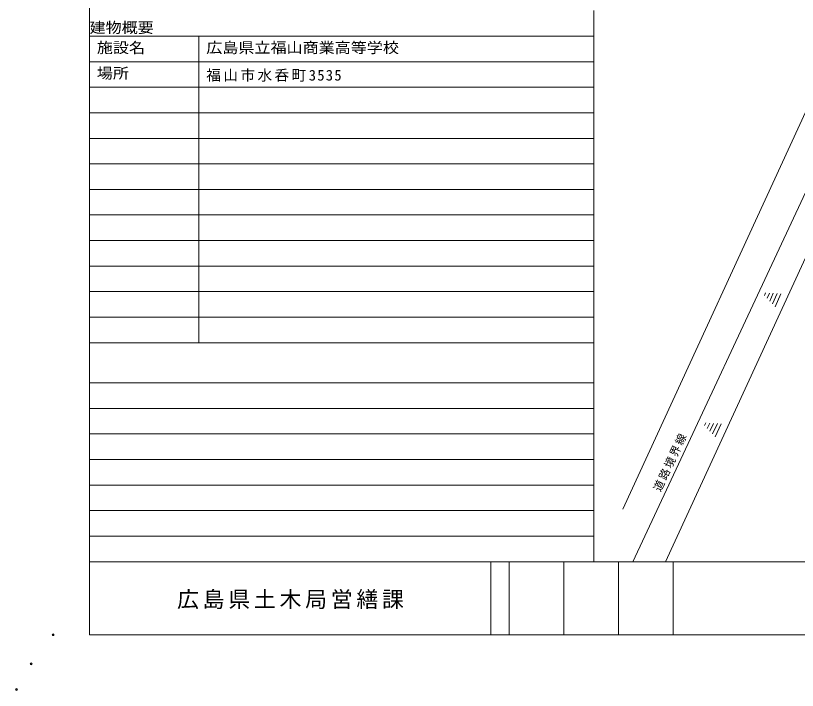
# Model space of a CAD drawing. Units: millimetres, scale not verified, with parts at other scales. Extents: x -2972500 to 2820000, y -2102500 to 1952012.
# Drawn here: x -2972500 to -830000, y -2102500 to -253798 of the extents above; entities that cross this region are included whole.
import ezdxf
from ezdxf.enums import TextEntityAlignment as Align

# ---------------------------------------------------------------- set-up
doc = ezdxf.new("R2010")
doc.units = ezdxf.units.MM
doc.header["$LTSCALE"] = 10000
doc.header["$PDMODE"] = 32
doc.header["$PDSIZE"] = 5000
for name, color, linetype, lineweight in [('0-1_KyKa-sen', 5, 'Continuous', 5), ('2-1_R_S-kuta', 4, 'Continuous', 9), ('4-1_R_S-kuta', 4, 'Continuous', 9), ('4-F_MoZi', 7, 'Continuous', 9), ('F-1_Dn-WaKu・Dn-WaKu', 3, 'Continuous', 18), ('F-E_MoZi', 2, 'Continuous', 9)]:
    doc.layers.add(name, color=color, linetype=linetype, lineweight=lineweight)
doc.layers.add('0-F_MoZi', color=3, linetype='Continuous')
doc.styles.add('ＭＳ ゴシック', font='')
doc.styles.get('ＭＳ ゴシック').set_extended_font_data('MS Gothic')

msp = doc.modelspace()

# ---------------------------------------------------------------- linework, layer by layer
at = {"layer": '0-1_KyKa-sen', "color": 6, "lineweight": 20}
for p, q in [((-1387991, -240000), (-1387991, -1750000)), ((-1387991, -310000), (-2770000, -310000)), ((-1387991, -1150000), (-2770000, -1150000))]:
    msp.add_line(p, q, dxfattribs=at)
at = {"layer": '0-1_KyKa-sen', "color": 4, "lineweight": 9}
for p, q in [((-2470000, -310000), (-2470000, -1150000)), ((-2770000, -380000), (-1387991, -380000)), ((-2770000, -450000), (-1387991, -450000)), ((-2770000, -520000), (-1387991, -520000)), ((-2770000, -590000), (-1387991, -590000)), ((-2770000, -660000), (-1387991, -660000)), ((-2770000, -730000), (-1387991, -730000)), ((-2770000, -800000), (-1387991, -800000)), ((-2770000, -870000), (-1387991, -870000)), ((-2770000, -940000), (-1387991, -940000)), ((-2770000, -1010000), (-1387991, -1010000)), ((-2770000, -1080000), (-1387991, -1080000))]:
    msp.add_line(p, q, dxfattribs=at)
at = {"layer": '2-1_R_S-kuta', "color": 6, "lineweight": 20}
msp.add_line((-2770000, -1260000), (-1387991, -1260000), dxfattribs=at)
at = {"layer": '2-1_R_S-kuta'}
for p, q in [((-2770000, -1330000), (-1387991, -1330000)), ((-2770000, -1400000), (-1387991, -1400000)), ((-2770000, -1470000), (-1387991, -1470000)), ((-2770000, -1540000), (-1387991, -1540000)), ((-2770000, -1610000), (-1387991, -1610000)), ((-2770000, -1680000), (-1387991, -1680000))]:
    msp.add_line(p, q, dxfattribs=at)
at = {"layer": '4-1_R_S-kuta'}
for p, q in [((-737281, -364463), (-1307991, -1605698)), ((-634200, -366251), (-1281298, -1750000)), ((-672345, -622053), (-1190966, -1750000)), ((-917051, -1013513), (-920327, -1020639)), ((-906511, -1014043), (-913064, -1028295)), ((-895971, -1014573), (-905801, -1035951)), ((-885431, -1015102), (-898537, -1043606)), ((-874891, -1015633), (-891273, -1051262)), ((-1080874, -1369812), (-1084151, -1376938)), ((-1070334, -1370341), (-1076887, -1384593)), ((-1059795, -1370872), (-1069623, -1392249)), ((-1049254, -1371401), (-1062360, -1399905)), ((-1038715, -1371931), (-1055097, -1407561))]:
    msp.add_line(p, q, dxfattribs=at)
at = {"layer": 'F-1_Dn-WaKu・Dn-WaKu', "color": 6, "lineweight": 20}
for p, q in [((-2770000, -1950000), (-2770000, 1950000)), ((-2770000, -1750000), (2820000, -1750000)), ((2820000, -1950000), (-2770000, -1950000))]:
    msp.add_line(p, q, dxfattribs=at)
at = {"layer": 'F-1_Dn-WaKu・Dn-WaKu'}
for p, q in [((-1670000, -1950000), (-1670000, -1750000)), ((-1620000, -1950000), (-1620000, -1750000)), ((-1470000, -1750000), (-1470000, -1950000)), ((-1320000, -1950000), (-1320000, -1750000)), ((-1170000, -1950000), (-1170000, -1750000))]:
    msp.add_line(p, q, dxfattribs=at)
at = {"layer": 'F-1_Dn-WaKu・Dn-WaKu', "color": 6}
for p in [(-2870000, -1950000), (-2930000, -2030000), (-2970000, -2100000)]:
    msp.add_point(p, dxfattribs=at)

# ---------------------------------------------------------------- texts
at = {"layer": '0-F_MoZi', "style": 'ＭＳ ゴシック', "width": 1.1}
for s, p in [('建物概要', (-2770000, -310000)), ('施設名', (-2750000, -365000)), ('広島県立福山商業高等学校', (-2450000, -365000)), ('場所', (-2750000, -435000))]:
    msp.add_text(s, height=29330, dxfattribs=at).set_placement(p, align=Align.BOTTOM_LEFT)
at = {"layer": '0-F_MoZi', "insert": (-2450000, -435000), "char_height": 29330, "attachment_point": 7, "style": 'ＭＳ ゴシック'}
msp.add_mtext('\\T1.17;福山市水呑町3535\\~', dxfattribs=at)
at = {"layer": '4-F_MoZi', "color": 2, "insert": (-1202958, -1561232), "char_height": 21990, "attachment_point": 7, "rotation": 64.937, "style": 'ＭＳ ゴシック'}
msp.add_mtext('\\T1.17;道路境界線', dxfattribs=at)
at = {"layer": 'F-E_MoZi', "color": 3, "insert": (-2530000, -1880000), "char_height": 43990, "attachment_point": 7, "style": 'ＭＳ ゴシック'}
msp.add_mtext('\\T1.17;広島県土木局営繕課', dxfattribs=at)

doc.saveas('drawing.dxf')
